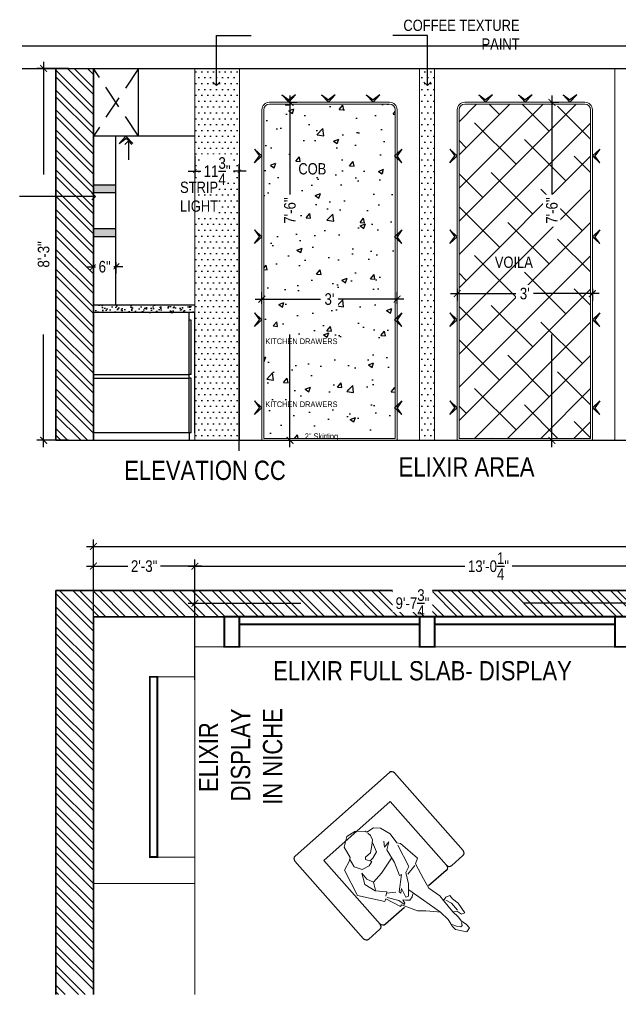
# Model space of a CAD drawing. Header units: inches. Extents: x -109431 to 29005, y -34715 to -1756.
# Drawn here: x -45094.5 to -44934.8, y -12072.7 to -11813.1 of the extents above; entities that cross this region are included whole.
import ezdxf

# ---------------------------------------------------------------- set-up
doc = ezdxf.new("R2010")
doc.units = ezdxf.units.IN
doc.header["$LTSCALE"] = 0.05
doc.header["$MEASUREMENT"] = 0
doc.header["$PDMODE"] = 3
doc.header["$PDSIZE"] = -4
for name, pattern in [('A2-XREF-115_FURN$0$HIDDEN', [0.375, 0.25, -0.125]), ('ACAD_ISO03W100', [30, 12, -18]), ('CONTINOUS', [0]), ('DASHED2', [0.375, 0.25, -0.125])]:
    doc.linetypes.add(name, pattern=pattern)
doc.layers.get('Defpoints').update_dxf_attribs({"linetype": 'DASHED2'})
for name, color, linetype, lineweight in [('A-PEOPLE', 12, 'Continuous', 20), ('FURNITURE', 1, 'Continuous', 18), ('hatch', 7, 'Continuous', 25), ('WALL', 7, 'Continuous', 35)]:
    doc.layers.add(name, color=color, linetype=linetype, lineweight=lineweight)
for name, color, linetype in [('Civil Dimension - Text', 7, 'Continuous'), ('Eleavtion', 11, 'Continuous'), ('Flooring Hatch', 251, 'Continuous'), ('Flooring Layout', 7, 'Continuous'), ('text', 4, 'Continuous')]:
    doc.layers.add(name, color=color, linetype=linetype)
doc.styles.add('4MMOF3-8', font='ARIALN.TTF', dxfattribs={"height": 5.12})
doc.styles.add('9-128OF1-4', font='ARIALN.TTF', dxfattribs={"height": 3.0792})
doc.dimstyles.new('DIM 1-4', dxfattribs={"dimtxt": 3.0792, "dimasz": 1.82, "dimexe": 1.82, "dimexo": 0, "dimgap": 0.09, "dimtad": 0, "dimzin": 0, "dimdsep": 46, "dimlunit": 4, "dimtxsty": '9-128OF1-4', "dimblk": 'ARCHTICK', "dimcen": 1.8125, "dimdle": 1.82, "dimclrd": 8, "dimclre": 8, "dimadec": 0, "dimazin": 0, "dimtfac": 1, "dimtofl": 0, "dimtmove": 0, "dimatfit": 3, "dimldrblk": 'OPEN90', "dimfxl": 1, "dimtolj": 1, "dimtzin": 0, "dimlwd": -1, "dimarcsym": 0})

# ---------------------------------------------------------------- blocks, each defined once
blk = doc.blocks.new('A$C9f012d1b')
at = {"layer": 'A-PEOPLE', "color": 1, "lineweight": 0}
blk.add_lwpolyline([(736, 178.3), (755, 203.6), (786.5, 212), (794.9, 233), (715, 243.5), (668.7, 233), (639.3, 235.1), (630.9, 207.8), (637.2, 180.4), (597.2, 182.6), (508.9, 161.5), (437.4, 176.3), (326, 203.6), (305, 239.4), (155.7, 220.5), (136.7, 203.7), (58.9, 210), (-10.5, 186.9), (-44.1, 153.2), (-52.5, 98.6), (-65.2, 96.5), (-111.4, 41.8), (-119.8, -21.3), (-77.8, -82.3), (0, -99.1), (14.7, -115.9), (39.9, -183.2), (227.1, -231.6), (378.5, -120.2), (370.1, -103.4), (473.1, -63.4), (471, -50.8), (572, 3.8), (609.8, 45.9), (666.6, 100.5), (683.4, 113.2), (754.9, 119.4), (784.4, 115.2), (805.4, 108.9), (837, 111), (900, 159.4), (891.6, 190.9), (858, 190.9), (822.2, 178.3), (786.5, 182.5)], close=True, dxfattribs=at)
for points in [[(645.6, 193.1), (685.6, 209.9), (748.7, 209.9)], [(69.4, 144.8), (101, 121.7), (94.7, 167.9), (126.2, 121.7), (225, 104.8), (313.3, 71.2), (317.6, 85.9), (395.3, -4.6), (408, -2.5), (386.9, 22.8), (452.1, 6), (458.4, 22.8), (395.4, 79.6), (326, 115.3), (309.2, 157.4), (151.5, 197.4)], [(330.2, 193.1), (342.8, 119.5)], [(637.2, 180.4), (736, 178.3)], [(828.6, 174.1), (847.5, 163.6), (847.5, 151), (824.3, 132.1), (784.4, 111)], [(4.2, -107.5), (65.2, -120.1), (115.7, -90.7), (128.3, -40.3), (117.8, -6.6), (79.9, -29.7), (67.3, -19.2), (67.3, 24.9), (35.8, 64.9), (10.5, 94.3), (-18.9, 102.8), (-44.1, 100.7)], [(25.3, 81.7), (90.4, 60.7), (105.2, 14.4), (107.3, -10.8)], [(189.3, 106.9), (220.8, -10.8), (229.2, -90.7), (185, -109.7), (132.5, -109.6), (204, -145.4), (281.8, -122.3), (338.6, -67.6), (355.4, -90.8)], [(426.9, 54.3), (546.8, 81.6), (683.4, 113.2)], [(464.7, 56.4), (477.4, 39.6), (483.7, 12.3), (466.8, -8.8), (450, -21.4), (477.3, -25.6), (481.6, -34), (437.4, -44.5), (368, -90.8)], [(344.9, -73.9), (380.6, -23.5)], [(229.2, -90.7), (279.7, -118.1)]]:
    blk.add_lwpolyline(points, dxfattribs=at)
blk = doc.blocks.new('adwawd')
at = {"layer": 'Flooring Hatch', "ltscale": 50, "true_color": 0xcd6928}
h = blk.add_hatch(color=32, dxfattribs=at)
h.dxf.hatch_style = 1
h.paths.add_polyline_path([(-77941.34, -7094.04), (-77946.01, -7099.05), (-77941.34, -7095.73), (-77936.68, -7099.05)])
at = {"layer": 'Civil Dimension - Text', "color": 2, "ltscale": 50}
for p, q in [((-77941.34, -7094.04), (-77946.01, -7099.05)), ((-77946.01, -7099.05), (-77941.34, -7095.73)), ((-77941.34, -7094.04), (-77936.68, -7099.05)), ((-77936.68, -7099.05), (-77941.34, -7095.73))]:
    blk.add_line(p, q, dxfattribs=at)
blk = doc.blocks.new('_ArchTick')
at = {"color": 0, "const_width": 0.15}
blk.add_lwpolyline([(-0.5, -0.5), (0.5, 0.5)], dxfattribs=at)
blk = doc.blocks.new('_Open90')
at = {"color": 0, "linetype": 'ByBlock', "lineweight": -2}
for p, q in [((0, 0), (-1, 0)), ((-0.5, 0.5), (0, 0)), ((0, 0), (-0.5, -0.5))]:
    blk.add_line(p, q, dxfattribs=at)
blk = doc.blocks.new('*D480')
at = {"layer": 'Defpoints', "color": 0, "linetype": 'CONTINOUS', "ltscale": 50, "transparency": 16777216}
for p in [(-45047.83, -11849.53), (-45036.01, -11853.47), (-45036.01, -11930.53)]:
    blk.add_point(p, dxfattribs=at)
at = {"layer": 'Flooring Layout', "color": 8, "linetype": 'Continuous', "lineweight": -2, "ltscale": 50, "transparency": 16777216}
for p, q in [((-45047.83, -11849.53), (-45047.83, -11855.29)), ((-45036.01, -11930.53), (-45036.01, -11851.65))]:
    blk.add_line(p, q, dxfattribs=at)
at = {"layer": 'Flooring Layout', "color": 8, "linetype": 'CONTINOUS', "ltscale": 50, "transparency": 16777216}
for p, q in [((-45049.65, -11853.47), (-45045.29, -11853.47)), ((-45034.19, -11853.47), (-45038.55, -11853.47))]:
    blk.add_line(p, q, dxfattribs=at)
at = {"layer": 'Flooring Layout', "color": 8, "linetype": 'CONTINOUS', "ltscale": 50, "transparency": 16777216, "rotation": 180}
blk.add_blockref('_ArchTick', (-45047.83, -11853.47), dxfattribs=at)
at = {"layer": 'Flooring Layout', "color": 8, "linetype": 'CONTINOUS', "ltscale": 50, "transparency": 16777216}
blk.add_blockref('_ArchTick', (-45036.01, -11853.47), dxfattribs=at)
at = {"layer": 'Flooring Layout', "color": 0, "linetype": 'CONTINOUS', "ltscale": 50, "transparency": 16777216, "insert": (-45041.92, -11853.47), "char_height": 3.0792, "attachment_point": 5, "style": '9-128OF1-4', "bg_fill": 3, "box_fill_scale": 1.25, "bg_fill_color": 256, "bg_fill_true_color": 13158600, "bg_fill_transparency": 0}
blk.add_mtext('\\A1;11{\\H1x;\\S3/4;}"', dxfattribs=at)
blk = doc.blocks.new('*D477')
at = {"layer": 'Defpoints', "color": 0, "ltscale": 50, "transparency": 16777216}
for p in [(-45081.53, -11826.15), (-45088.11, -11925.15), (-45081.53, -11925.15)]:
    blk.add_point(p, dxfattribs=at)
at = {"layer": 'Flooring Layout', "color": 8, "linetype": 'ACAD_ISO03W100', "ltscale": 50, "transparency": 16777216}
for p, q in [((-45088.11, -11824.33), (-45088.11, -11872.2)), ((-45088.11, -11926.97), (-45088.11, -11879.1))]:
    blk.add_line(p, q, dxfattribs=at)
at = {"layer": 'Flooring Layout', "color": 8, "linetype": 'ACAD_ISO03W100', "lineweight": -2, "ltscale": 50, "transparency": 16777216}
for p, q in [((-45081.53, -11826.15), (-45089.93, -11826.15)), ((-45081.53, -11925.15), (-45089.93, -11925.15))]:
    blk.add_line(p, q, dxfattribs=at)
at = {"layer": 'Flooring Layout', "color": 8, "ltscale": 50, "transparency": 16777216, "xscale": 1.82, "yscale": 1.82, "zscale": 1.82}
for p, rotation in [((-45088.11, -11826.15), 90), ((-45088.11, -11925.15), 270)]:
    blk.add_blockref('_ArchTick', p, dxfattribs=dict(at, rotation=rotation))
at = {"layer": 'Flooring Layout', "color": 0, "ltscale": 50, "transparency": 16777216, "insert": (-45088.11, -11875.65), "char_height": 3.079, "attachment_point": 5, "rotation": 90, "style": '9-128OF1-4', "bg_fill": 3, "box_fill_scale": 1.25, "bg_fill_color": 256, "bg_fill_true_color": 13158600, "bg_fill_transparency": 0}
blk.add_mtext('\\A1;8\'-3"', dxfattribs=at)
blk = doc.blocks.new('*D481')
at = {"layer": 'Flooring Layout', "color": 8, "linetype": 'ACAD_ISO03W100', "ltscale": 50, "transparency": 16777216}
for p, q in [((-45076.69, -11878.95), (-45073.42, -11878.95)), ((-45067.05, -11878.95), (-45070.32, -11878.95))]:
    blk.add_line(p, q, dxfattribs=at)
at = {"layer": 'Flooring Layout', "color": 8, "linetype": 'ACAD_ISO03W100', "lineweight": -2, "ltscale": 50, "transparency": 16777216}
for p, q in [((-45074.87, -11877.76), (-45074.87, -11880.77)), ((-45068.87, -11877.76), (-45068.87, -11880.77))]:
    blk.add_line(p, q, dxfattribs=at)
at = {"layer": 'Flooring Layout', "color": 8, "ltscale": 50, "transparency": 16777216, "xscale": 1.82, "yscale": 1.82, "zscale": 1.82, "rotation": 180}
blk.add_blockref('_ArchTick', (-45074.87, -11878.95), dxfattribs=at)
at = {"layer": 'Flooring Layout', "color": 8, "ltscale": 50, "transparency": 16777216, "xscale": 1.82, "yscale": 1.82, "zscale": 1.82}
blk.add_blockref('_ArchTick', (-45068.87, -11878.95), dxfattribs=at)
at = {"layer": 'Flooring Layout', "color": 0, "ltscale": 50, "transparency": 16777216, "insert": (-45071.87, -11878.95), "char_height": 3.079, "attachment_point": 5, "style": '9-128OF1-4', "bg_fill": 3, "box_fill_scale": 1.25, "bg_fill_color": 256, "bg_fill_true_color": 13158600, "bg_fill_transparency": 0}
blk.add_mtext('\\A1;6"', dxfattribs=at)
at = {"layer": 'Defpoints', "color": 0, "ltscale": 50, "transparency": 16777216}
for p in [(-45074.87, -11877.76), (-45068.87, -11877.76), (-45068.87, -11878.95)]:
    blk.add_point(p, dxfattribs=at)
blk = doc.blocks.new('*D482')
at = {"layer": 'Defpoints', "color": 0, "ltscale": 50, "transparency": 16777216}
for p in [(-44994.01, -11887.56), (-45030.01, -11888.82), (-44994.01, -11888.82)]:
    blk.add_point(p, dxfattribs=at)
at = {"layer": 'Flooring Layout', "color": 8, "linetype": 'ACAD_ISO03W100', "ltscale": 50, "transparency": 16777216}
for p, q in [((-45031.83, -11887.56), (-45013.26, -11887.56)), ((-44992.19, -11887.56), (-45010.76, -11887.56))]:
    blk.add_line(p, q, dxfattribs=at)
at = {"layer": 'Flooring Layout', "color": 8, "linetype": 'ACAD_ISO03W100', "lineweight": -2, "ltscale": 50, "transparency": 16777216}
for p, q in [((-45030.01, -11888.82), (-45030.01, -11885.74)), ((-44994.01, -11888.82), (-44994.01, -11885.74))]:
    blk.add_line(p, q, dxfattribs=at)
at = {"layer": 'Flooring Layout', "color": 8, "ltscale": 50, "transparency": 16777216, "xscale": 1.82, "yscale": 1.82, "zscale": 1.82, "rotation": 180}
blk.add_blockref('_ArchTick', (-45030.01, -11887.56), dxfattribs=at)
at = {"layer": 'Flooring Layout', "color": 8, "ltscale": 50, "transparency": 16777216, "xscale": 1.82, "yscale": 1.82, "zscale": 1.82}
blk.add_blockref('_ArchTick', (-44994.01, -11887.56), dxfattribs=at)
at = {"layer": 'Flooring Layout', "color": 0, "ltscale": 50, "transparency": 16777216, "insert": (-45012.01, -11887.56), "char_height": 3.079, "attachment_point": 5, "style": '9-128OF1-4', "bg_fill": 3, "box_fill_scale": 1.25, "bg_fill_color": 256, "bg_fill_true_color": 13158600, "bg_fill_transparency": 0}
blk.add_mtext("\\A1;3'", dxfattribs=at)
blk = doc.blocks.new('*D478')
at = {"layer": 'Defpoints', "color": 0, "ltscale": 50, "transparency": 16777216}
for p in [(-44978.01, -11884.81), (-44942.01, -11884.81), (-44942.01, -11886.09)]:
    blk.add_point(p, dxfattribs=at)
at = {"layer": 'Flooring Layout', "color": 8, "linetype": 'ACAD_ISO03W100', "lineweight": -2, "ltscale": 50, "transparency": 16777216}
for p, q in [((-44978.01, -11884.81), (-44978.01, -11887.91)), ((-44942.01, -11884.81), (-44942.01, -11887.91))]:
    blk.add_line(p, q, dxfattribs=at)
at = {"layer": 'Flooring Layout', "color": 8, "linetype": 'ACAD_ISO03W100', "ltscale": 50, "transparency": 16777216}
for p, q in [((-44979.83, -11886.09), (-44961.26, -11886.09)), ((-44940.19, -11886.09), (-44958.76, -11886.09))]:
    blk.add_line(p, q, dxfattribs=at)
at = {"layer": 'Flooring Layout', "color": 8, "ltscale": 50, "transparency": 16777216, "xscale": 1.82, "yscale": 1.82, "zscale": 1.82, "rotation": 180}
blk.add_blockref('_ArchTick', (-44978.01, -11886.09), dxfattribs=at)
at = {"layer": 'Flooring Layout', "color": 8, "ltscale": 50, "transparency": 16777216, "xscale": 1.82, "yscale": 1.82, "zscale": 1.82}
blk.add_blockref('_ArchTick', (-44942.01, -11886.09), dxfattribs=at)
at = {"layer": 'Flooring Layout', "color": 0, "ltscale": 50, "transparency": 16777216, "insert": (-44960.01, -11886.09), "char_height": 3.079, "attachment_point": 5, "style": '9-128OF1-4', "bg_fill": 3, "box_fill_scale": 1.25, "bg_fill_color": 256, "bg_fill_true_color": 13158600, "bg_fill_transparency": 0}
blk.add_mtext("\\A1;3'", dxfattribs=at)
blk = doc.blocks.new('*D483')
at = {"layer": 'Defpoints', "color": 0, "ltscale": 50, "transparency": 16777216}
for p in [(-44953.06, -11835.15), (-44953.06, -11925.15), (-44952.79, -11925.15)]:
    blk.add_point(p, dxfattribs=at)
at = {"layer": 'Flooring Layout', "color": 8, "linetype": 'ACAD_ISO03W100', "ltscale": 50, "transparency": 16777216}
for p, q in [((-44952.79, -11833.33), (-44952.79, -11860.55)), ((-44952.79, -11926.97), (-44952.79, -11867.42))]:
    blk.add_line(p, q, dxfattribs=at)
at = {"layer": 'Flooring Layout', "color": 8, "linetype": 'ACAD_ISO03W100', "lineweight": -2, "ltscale": 50, "transparency": 16777216}
for p, q in [((-44953.06, -11835.15), (-44950.97, -11835.15)), ((-44953.06, -11925.15), (-44950.97, -11925.15))]:
    blk.add_line(p, q, dxfattribs=at)
at = {"layer": 'Flooring Layout', "color": 8, "ltscale": 50, "transparency": 16777216, "xscale": 1.82, "yscale": 1.82, "zscale": 1.82}
for p, rotation in [((-44952.79, -11835.15), 90), ((-44952.79, -11925.15), 270)]:
    blk.add_blockref('_ArchTick', p, dxfattribs=dict(at, rotation=rotation))
at = {"layer": 'Flooring Layout', "color": 0, "ltscale": 50, "transparency": 16777216, "insert": (-44952.79, -11863.99), "char_height": 3.079, "attachment_point": 5, "rotation": 90, "style": '9-128OF1-4', "bg_fill": 3, "box_fill_scale": 1.25, "bg_fill_color": 256, "bg_fill_true_color": 13158600, "bg_fill_transparency": 0}
blk.add_mtext('\\A1;7\'-6"', dxfattribs=at)
blk = doc.blocks.new('*D479')
at = {"layer": 'Defpoints', "color": 0, "ltscale": 50, "transparency": 16777216}
for p in [(-45022.8, -11835.15), (-45022.8, -11925.15), (-45022.53, -11925.15)]:
    blk.add_point(p, dxfattribs=at)
at = {"layer": 'Flooring Layout', "color": 8, "linetype": 'ACAD_ISO03W100', "ltscale": 50, "transparency": 16777216}
for p, q in [((-45022.53, -11833.33), (-45022.53, -11860.55)), ((-45022.53, -11926.97), (-45022.53, -11867.42))]:
    blk.add_line(p, q, dxfattribs=at)
at = {"layer": 'Flooring Layout', "color": 8, "linetype": 'ACAD_ISO03W100', "lineweight": -2, "ltscale": 50, "transparency": 16777216}
for p, q in [((-45022.8, -11835.15), (-45020.71, -11835.15)), ((-45022.8, -11925.15), (-45020.71, -11925.15))]:
    blk.add_line(p, q, dxfattribs=at)
at = {"layer": 'Flooring Layout', "color": 8, "ltscale": 50, "transparency": 16777216, "xscale": 1.82, "yscale": 1.82, "zscale": 1.82}
for p, rotation in [((-45022.53, -11835.15), 90), ((-45022.53, -11925.15), 270)]:
    blk.add_blockref('_ArchTick', p, dxfattribs=dict(at, rotation=rotation))
at = {"layer": 'Flooring Layout', "color": 0, "ltscale": 50, "transparency": 16777216, "insert": (-45022.53, -11863.99), "char_height": 3.079, "attachment_point": 5, "rotation": 90, "style": '9-128OF1-4', "bg_fill": 3, "box_fill_scale": 1.25, "bg_fill_color": 256, "bg_fill_true_color": 13158600, "bg_fill_transparency": 0}
blk.add_mtext('\\A1;7\'-6"', dxfattribs=at)
blk = doc.blocks.new('*D922')
at = {"layer": 'Civil Dimension - Text', "color": 8, "linetype": 'CONTINOUS', "lineweight": -2, "ltscale": 50, "transparency": 16777216}
for p, q in [((-45047.83, -11972.11), (-45047.83, -11956.85)), ((-44891.51, -11972.09), (-44891.51, -11956.85))]:
    blk.add_line(p, q, dxfattribs=at)
at = {"layer": 'Civil Dimension - Text', "color": 8, "linetype": 'CONTINOUS', "ltscale": 50, "transparency": 16777216}
for p, q in [((-45049.65, -11958.67), (-44974.94, -11958.67)), ((-44889.69, -11958.67), (-44964.4, -11958.67))]:
    blk.add_line(p, q, dxfattribs=at)
at = {"layer": 'Defpoints', "color": 0, "ltscale": 50, "transparency": 16777216}
for p in [(-45047.83, -11958.67), (-45047.83, -11972.11), (-44891.51, -11972.09)]:
    blk.add_point(p, dxfattribs=at)
at = {"layer": 'Civil Dimension - Text', "color": 8, "ltscale": 50, "transparency": 16777216, "xscale": 1.82, "yscale": 1.82, "zscale": 1.82, "rotation": 180}
blk.add_blockref('_ArchTick', (-45047.83, -11958.67), dxfattribs=at)
at = {"layer": 'Civil Dimension - Text', "color": 8, "ltscale": 50, "transparency": 16777216, "xscale": 1.82, "yscale": 1.82, "zscale": 1.82}
blk.add_blockref('_ArchTick', (-44891.51, -11958.67), dxfattribs=at)
at = {"layer": 'Civil Dimension - Text', "color": 0, "ltscale": 50, "transparency": 16777216, "insert": (-44969.67, -11958.67), "char_height": 3.0792, "attachment_point": 5, "style": '9-128OF1-4', "bg_fill": 3, "box_fill_scale": 1.25, "bg_fill_color": 256, "bg_fill_true_color": 13158600, "bg_fill_transparency": 0}
blk.add_mtext('\\A1;13\'-0{\\H1x;\\S1/4;}"', dxfattribs=at)
blk = doc.blocks.new('*D923')
at = {"layer": 'Civil Dimension - Text', "color": 8, "linetype": 'CONTINOUS', "lineweight": -2, "ltscale": 50, "transparency": 16777216}
for p, q in [((-45074.87, -11972.11), (-45074.87, -11956.85)), ((-45047.83, -11972.11), (-45047.83, -11956.85))]:
    blk.add_line(p, q, dxfattribs=at)
at = {"layer": 'Civil Dimension - Text', "color": 8, "linetype": 'CONTINOUS', "ltscale": 50, "transparency": 16777216}
for p, q in [((-45076.69, -11958.67), (-45064.82, -11958.67)), ((-45046.01, -11958.67), (-45057.88, -11958.67))]:
    blk.add_line(p, q, dxfattribs=at)
at = {"layer": 'Defpoints', "color": 0, "ltscale": 50, "transparency": 16777216}
for p in [(-45074.87, -11958.67), (-45074.87, -11972.11), (-45047.83, -11972.11)]:
    blk.add_point(p, dxfattribs=at)
at = {"layer": 'Civil Dimension - Text', "color": 8, "ltscale": 50, "transparency": 16777216, "xscale": 1.82, "yscale": 1.82, "zscale": 1.82, "rotation": 180}
blk.add_blockref('_ArchTick', (-45074.87, -11958.67), dxfattribs=at)
at = {"layer": 'Civil Dimension - Text', "color": 8, "ltscale": 50, "transparency": 16777216, "xscale": 1.82, "yscale": 1.82, "zscale": 1.82}
blk.add_blockref('_ArchTick', (-45047.83, -11958.67), dxfattribs=at)
at = {"layer": 'Civil Dimension - Text', "color": 0, "ltscale": 50, "transparency": 16777216, "insert": (-45061.35, -11958.67), "char_height": 3.079, "attachment_point": 5, "style": '9-128OF1-4', "bg_fill": 3, "box_fill_scale": 1.25, "bg_fill_color": 256, "bg_fill_true_color": 13158600, "bg_fill_transparency": 0}
blk.add_mtext('\\A1;2\'-3"', dxfattribs=at)
blk = doc.blocks.new('*D925')
at = {"layer": 'Defpoints', "color": 0, "ltscale": 50, "transparency": 16777216}
for p in [(-45047.83, -11968.52), (-45047.83, -11988.93), (-44932.01, -11988.91)]:
    blk.add_point(p, dxfattribs=at)
at = {"layer": 'Flooring Layout', "color": 8, "linetype": 'ACAD_ISO03W100', "lineweight": -2, "ltscale": 50, "transparency": 16777216}
for p, q in [((-45047.83, -11988.93), (-45047.83, -11966.7)), ((-44932.01, -11988.91), (-44932.01, -11966.7))]:
    blk.add_line(p, q, dxfattribs=at)
at = {"layer": 'Flooring Layout', "color": 8, "linetype": 'ACAD_ISO03W100', "ltscale": 50, "transparency": 16777216}
for p, q in [((-45049.65, -11968.52), (-44994.33, -11968.52)), ((-44930.19, -11968.52), (-44985.51, -11968.52))]:
    blk.add_line(p, q, dxfattribs=at)
at = {"layer": 'Flooring Layout', "color": 8, "ltscale": 50, "transparency": 16777216, "xscale": 1.82, "yscale": 1.82, "zscale": 1.82, "rotation": 180}
blk.add_blockref('_ArchTick', (-45047.83, -11968.52), dxfattribs=at)
at = {"layer": 'Flooring Layout', "color": 8, "ltscale": 50, "transparency": 16777216, "xscale": 1.82, "yscale": 1.82, "zscale": 1.82}
blk.add_blockref('_ArchTick', (-44932.01, -11968.52), dxfattribs=at)
at = {"layer": 'Flooring Layout', "color": 0, "ltscale": 50, "transparency": 16777216, "insert": (-44989.92, -11968.52), "char_height": 3.0792, "attachment_point": 5, "style": '9-128OF1-4', "bg_fill": 3, "box_fill_scale": 1.25, "bg_fill_color": 256, "bg_fill_true_color": 13158600, "bg_fill_transparency": 0}
blk.add_mtext('\\A1;9\'-7{\\H1x;\\S3/4;}"', dxfattribs=at)
blk = doc.blocks.new('*D988')
at = {"layer": 'Civil Dimension - Text', "color": 8, "linetype": 'CONTINOUS', "lineweight": -2, "ltscale": 50, "transparency": 16777216}
for p, q in [((-45074.87, -11972.11), (-45074.87, -11951.59)), ((-44473.57, -11977.18), (-44473.57, -11951.59))]:
    blk.add_line(p, q, dxfattribs=at)
at = {"layer": 'Civil Dimension - Text', "color": 8, "linetype": 'CONTINOUS', "ltscale": 50, "transparency": 16777216}
for p, q in [((-45076.69, -11953.41), (-44752.37, -11953.41)), ((-44471.75, -11953.41), (-44741.58, -11953.41))]:
    blk.add_line(p, q, dxfattribs=at)
at = {"layer": 'Defpoints', "color": 0, "ltscale": 50, "transparency": 16777216}
for p in [(-44473.57, -11953.41), (-45074.87, -11972.11), (-44473.57, -11977.18)]:
    blk.add_point(p, dxfattribs=at)
at = {"layer": 'Civil Dimension - Text', "color": 8, "ltscale": 50, "transparency": 16777216, "xscale": 1.82, "yscale": 1.82, "zscale": 1.82, "rotation": 180}
blk.add_blockref('_ArchTick', (-45074.87, -11953.41), dxfattribs=at)
at = {"layer": 'Civil Dimension - Text', "color": 8, "ltscale": 50, "transparency": 16777216, "xscale": 1.82, "yscale": 1.82, "zscale": 1.82}
blk.add_blockref('_ArchTick', (-44473.57, -11953.41), dxfattribs=at)
at = {"layer": 'Civil Dimension - Text', "color": 0, "ltscale": 50, "transparency": 16777216, "insert": (-44746.98, -11953.41), "char_height": 3.0792, "attachment_point": 5, "style": '9-128OF1-4', "bg_fill": 3, "box_fill_scale": 1.25, "bg_fill_color": 256, "bg_fill_true_color": 13158600, "bg_fill_transparency": 0}
blk.add_mtext('\\A1;50\'-1{\\H1x;\\S1/4;}"', dxfattribs=at)

msp = doc.modelspace()

# ---------------------------------------------------------------- hatches: boundary and pattern name
at = {"layer": 'Flooring Layout', "ltscale": 50}
h = msp.add_hatch(dxfattribs=at)
h.set_pattern_fill('DOTS', color=256, scale=25)
h.set_pattern_definition([(0, (-358.4981, 54.2387), (0.78125, 1.5625), [0, -1.5625])])
h.paths.add_polyline_path([(-45036.00775, -11826.14599), (-45047.83382, -11826.14599), (-45047.83382, -11925.14599), (-45036.00775, -11925.14599)])
h = msp.add_hatch(dxfattribs=at)
h.set_pattern_fill('DOTS', color=256, scale=25)
h.set_pattern_definition([(0, (-661.6047, 54.2387), (0.78125, 1.5625), [0, -1.5625])])
h.paths.add_polyline_path([(-44984.00775, -11826.14599), (-44988.00775, -11826.14599), (-44988.00775, -11925.14599), (-44984.00775, -11925.14599)])
at = {"layer": 'Flooring Layout', "ltscale": 25}
h = msp.add_hatch(dxfattribs=at)
h.set_pattern_fill('AR-CONC', color=256, scale=2)
h.set_pattern_definition([(50, (-246.671, 54.239), (14.3452037, -1.2550427), [1.5, -16.5]), (355, (-246.671, 54.239), (-2.7750267, 15.0438427), [1.2, -13.2]), (100.451444, (-245.476, 54.134), (11.570177, 13.7888), [1.274804, -14.0228422]), (46.1842, (-246.671, 58.239), (21.3448266, -3.3103856), [2.25, -24.75]), (96.635635, (-244.892, 57.963), (18.693239, 19.482372), [1.912207, -21.034275]), (351.184164, (-246.671, 58.239), (18.693239, 19.482372), [1.8, -19.8]), (21, (-244.671, 57.239), (11.938141, -8.0523778), [1.5, -16.5]), (326, (-244.671, 57.239), (4.8663066, 14.503001), [1.2, -13.2]), (71.451445, (-243.676, 56.568), (16.8044475, 6.450623), [1.274804, -14.0228422]), (37.5, (-246.671, 54.2387), (0.2431971, 6.6578771), [0, -13.04, 0, -13.4, 0, -13.25]), (7.5, (-246.671, 54.239), (5.2613907, 7.8882342), [0, -7.64, 0, -12.74, 0, -5.05]), (327.5, (-251.131, 54.2387), (10.6764487, -0.45109743), [0, -5, 0, -15.6, 0, -20.7]), (317.5, (-253.131, 54.239), (11.6637234, 2.0020996), [0, -6.5, 0, -10.36, 0, -14.7])])
h.paths.add_polyline_path([(-44994.50732, -11837.14599, 0.414213562), (-44996.00732, -11835.64599), (-45028.00732, -11835.64599, 0.414213562), (-45029.50732, -11837.14599), (-45029.50732, -11924.64599), (-44994.50732, -11924.64599)])
h.paths.add_polyline_path([(-45018.00385, -11883.38195), (-45005.61709, -11883.38195), (-45005.61709, -11872.08318), (-45018.00385, -11872.08318)], flags=24)
at = {"layer": 'Flooring Layout', "ltscale": 50, "true_color": 0x636466}
h = msp.add_hatch(dxfattribs=at)
h.set_pattern_fill('ANSI38', color=251, scale=50)
h.set_pattern_definition([(45, (-246.671, 54.2387), (-4.4194174, 4.4194174), []), (135, (-246.671, 54.2387), (-13.25825215, 4.4194174), [15.625, -9.375])])
h.paths.add_polyline_path([(-44942.50732, -11837.14599, 0.414213562), (-44944.00732, -11835.64599), (-44976.00732, -11835.64599, 0.414213562), (-44977.50732, -11837.14599), (-44977.50732, -11924.64599), (-44942.50732, -11924.64599)])
h.paths.add_polyline_path([(-44966.00385, -11883.38195), (-44953.61709, -11883.38195), (-44953.61709, -11872.08318), (-44966.00385, -11872.08318)], flags=24)
at = {"layer": 'Flooring Layout', "ltscale": 50, "true_color": 0xe5e878}
h = msp.add_hatch(color=61, dxfattribs=at)
h.dxf.hatch_style = 1
h.paths.add_polyline_path([(-45074.86676, -11857.18511), (-45074.86676, -11859.18511), (-45068.86676, -11859.18511), (-45068.86676, -11857.18511)])
h = msp.add_hatch(color=61, dxfattribs=at)
h.dxf.hatch_style = 1
h.paths.add_polyline_path([(-45068.86676, -11870.84616), (-45068.86676, -11868.84616), (-45074.86676, -11868.84616), (-45074.86676, -11870.84616)])
at = {"layer": 'Flooring Layout', "ltscale": 50}
h = msp.add_hatch(dxfattribs=at)
h.set_pattern_fill('AR-SAND', color=256, angle=270)
h.set_pattern_definition([(307.5, (-661.6047, 54.2387), (1.92682377, 0.06299336), [0, -1.52, 0, -1.7, 0, -1.625]), (277.5, (-661.6047, 54.2387), (2.82214607, -1.7697767), [0, -0.82, 0, -1.37, 0, -0.525]), (237.5, (-661.6047, 55.4687), (0.005659054, -3.11414186), [0, -0.5, 0, -1.8, 0, -2.35]), (227.5, (-661.6047, 55.4687), (0.87767556, -3.0061266), [0, -0.25, 0, -1.18, 0, -1.35])])
h.paths.add_polyline_path([(-45047.83382, -11891.14599), (-45047.83382, -11889.14599), (-45074.86676, -11889.14599), (-45074.86676, -11891.14599)])
at = {"layer": 'hatch', "ltscale": 0.25}
h = msp.add_hatch(dxfattribs=at)
h.set_pattern_fill('ANSI32', color=8, scale=10, angle=270)
h.set_pattern_definition([(315, (-660.553, 54.2387), (2.65165043, 2.65165043), []), (315, (-660.553, 52.471), (2.65165043, 2.65165043), [])])
h.paths.add_polyline_path([(-45074.86676, -11826.14599), (-45084.86701, -11826.14599), (-45084.86701, -11925.14599), (-45074.86676, -11925.14599)])
h = msp.add_hatch(dxfattribs=at)
h.set_pattern_fill('ANSI32', color=8, scale=10, angle=450)
h.set_pattern_definition([(135, (-7e-12, 288.462), (-2.65165043, -2.65165043), []), (135, (-7e-12, 290.2297), (-2.65165043, -2.65165043), [])])
h.paths.add_polyline_path([(-44646.07046, -11965.17544), (-45084.86676, -11965.17544), (-45084.86676, -12072.72022), (-45074.86641, -12072.72022), (-45074.86676, -11972.17544), (-44646.07046, -11972.17544)])

# ---------------------------------------------------------------- linework, layer by layer
at = {"color": 11}
msp.add_lwpolyline([(-45021.21657, -12037.23747), (-45002.94126, -12057.8654, 0.414213562), (-45001.55186, -12057.94942), (-44998.60501, -12055.33867, 0.414213562), (-44998.52099, -12053.94926), (-45013.53285, -12037.00489), (-44995.8372, -12021.32743), (-44980.82534, -12038.2718, 0.414213562), (-44979.43593, -12038.35582), (-44976.48909, -12035.74507, 0.414213562), (-44976.40506, -12034.35566), (-44994.68037, -12013.72773, 0.414213562), (-44996.06978, -12013.64371), (-45021.13255, -12035.84807, 0.414213562)], format="xyb", close=True, dxfattribs=at)
at = {"color": 6}
msp.add_lwpolyline([(-44992.07615, -12049.55442), (-44997.13159, -12054.03329, -0.414213562), (-44998.52099, -12053.94926), (-45013.53285, -12037.00489), (-44995.85177, -12021.34034), (-44980.83991, -12038.28471, -0.414213562), (-44980.92393, -12039.67411), (-44985.60154, -12043.81825)], format="xyb", dxfattribs=at)
at = {"layer": 'Eleavtion', "ltscale": 50}
for p, q in [((-45093.8549, -11820.14599), (-44463.57046, -11820.14599)), ((-45093.8549, -11826.14599), (-44463.57046, -11826.14599))]:
    msp.add_line(p, q, dxfattribs=at)
at = {"layer": 'Flooring Layout', "ltscale": 50}
for p, q in [((-45084.86701, -11826.14599), (-45084.86701, -11925.14599)), ((-45062.86676, -11844.14599), (-45062.86676, -11826.14599)), ((-45047.83382, -11844.14599), (-45074.86676, -11844.14599)), ((-45068.86676, -11889.14599), (-45068.86676, -11844.14599)), ((-45084.86701, -11925.14599), (-44473.57046, -11925.14599))]:
    msp.add_line(p, q, dxfattribs=at)
at = {"layer": 'Flooring Layout', "lineweight": 35, "ltscale": 50}
for p, q in [((-45084.86701, -11826.14599), (-45084.86701, -11925.14599)), ((-45074.86676, -11826.14599), (-45074.86676, -11925.14599))]:
    msp.add_line(p, q, dxfattribs=at)
at = {"layer": 'Flooring Layout', "linetype": 'A2-XREF-115_FURN$0$HIDDEN', "ltscale": 500}
for p, q in [((-45062.86676, -11826.14599), (-45074.86676, -11844.14599)), ((-45062.86676, -11844.14599), (-45074.86676, -11826.14599))]:
    msp.add_line(p, q, dxfattribs=at)
at = {"layer": 'Flooring Layout', "ltscale": 50}
for points in [[(-45068.86676, -11857.18511), (-45074.86676, -11857.18511), (-45074.86676, -11859.18511), (-45068.86676, -11859.18511)], [(-45068.86676, -11868.84616), (-45074.86676, -11868.84616), (-45074.86676, -11870.84616), (-45068.86676, -11870.84616)]]:
    msp.add_lwpolyline(points, close=True, dxfattribs=at)
at = {"layer": 'FURNITURE', "ltscale": 50}
for p, q in [((-45047.83382, -11826.14599), (-45047.83382, -11925.14599)), ((-45036.00775, -11826.14599), (-45036.00775, -11925.14599)), ((-44988.00775, -11925.14599), (-44988.00775, -11826.14599)), ((-44988.00775, -11826.14599), (-44988.00775, -11925.14599)), ((-44984.00775, -11925.14599), (-44984.00775, -11826.14599)), ((-44984.00775, -11826.14599), (-44984.00775, -11925.14599)), ((-44936.00775, -11826.14599), (-44936.00775, -11925.14599)), ((-45059.85017, -11972.1163), (-45059.85017, -11972.11415)), ((-45047.83357, -11972.11802), (-45047.83357, -12072.72022)), ((-45040.00678, -11980.13457), (-45047.83357, -11980.13457)), ((-45047.83357, -11980.13457), (-44891.50571, -11980.13457)), ((-45059.85017, -12036.13285), (-45059.85017, -11988.13285)), ((-45059.85017, -11988.13285), (-45047.83458, -11988.13457)), ((-45059.85017, -12036.13285), (-45047.84144, -12036.13457)), ((-45047.85017, -12043.17763), (-45074.86676, -12043.17763)), ((-45074.86641, -12072.72022), (-45074.86676, -12043.17763)), ((-45047.85017, -12043.17763), (-45059.85017, -12043.17763))]:
    msp.add_line(p, q, dxfattribs=at)
for points in [[(-44994.00732, -11925.14599), (-45030.00732, -11925.14599), (-45030.00732, -11837.14599, -0.414213562), (-45028.00732, -11835.14599), (-44996.00732, -11835.14599, -0.414213562), (-44994.00732, -11837.14599)], [(-44994.50732, -11924.64599), (-45029.50732, -11924.64599), (-45029.50732, -11837.14599, -0.414213562), (-45028.00732, -11835.64599), (-44996.00732, -11835.64599, -0.414213562), (-44994.50732, -11837.14599)], [(-44942.00732, -11925.14599), (-44978.00732, -11925.14599), (-44978.00732, -11837.14599, -0.414213562), (-44976.00732, -11835.14599), (-44944.00732, -11835.14599, -0.414213562), (-44942.00732, -11837.14599)], [(-44942.50732, -11924.64599), (-44977.50732, -11924.64599), (-44977.50732, -11837.14599, -0.414213562), (-44976.00732, -11835.64599), (-44944.00732, -11835.64599, -0.414213562), (-44942.50732, -11837.14599)]]:
    msp.add_lwpolyline(points, format="xyb", close=True, dxfattribs=at)
at = {"layer": 'FURNITURE', "ltscale": 50, "const_width": 0.5}
for points in [[(-45036.00678, -11972.13457), (-45040.00678, -11972.13457), (-45040.00678, -11980.13457), (-45036.00678, -11980.13457), (-45036.00678, -11972.13457)], [(-45036.00678, -11972.13457), (-44988.00678, -11972.13457), (-44988.00678, -11974.13457), (-45036.00678, -11974.13457), (-45036.00678, -11972.13457)], [(-44988.00678, -11972.13457), (-44984.00678, -11972.13457), (-44984.00678, -11980.13457), (-44988.00678, -11980.13457), (-44988.00678, -11972.13457)], [(-44984.00678, -11972.13457), (-44988.00678, -11972.13457), (-44988.00678, -11980.13457), (-44984.00678, -11980.13457), (-44984.00678, -11972.13457)], [(-44984.00678, -11972.13457), (-44936.00678, -11972.13457), (-44936.00678, -11974.13457), (-44984.00678, -11974.13457), (-44984.00678, -11972.13457)], [(-44936.00678, -11972.13457), (-44932.00678, -11972.13457), (-44932.00678, -11980.13457), (-44936.00678, -11980.13457), (-44936.00678, -11972.13457)], [(-45059.85017, -11988.13285), (-45059.85017, -12036.13285), (-45057.85017, -12036.13285), (-45057.85017, -11988.13285), (-45059.85017, -11988.13285)]]:
    msp.add_lwpolyline(points, dxfattribs=at)
at = {"layer": 'WALL', "ltscale": 0.25}
for p, q in [((-44463.57046, -11965.17544), (-45084.86676, -11965.17544)), ((-44646.07046, -11972.17544), (-45074.86676, -11972.11415))]:
    msp.add_line(p, q, dxfattribs=at)
for points in [[(-45084.86676, -11965.17544), (-45084.86676, -12072.72022)], [(-45074.86676, -11972.11415), (-45074.86676, -12072.72022)]]:
    msp.add_lwpolyline(points, dxfattribs=at)

# ---------------------------------------------------------------- block references
at = {"color": 161, "lineweight": -3, "xscale": 0.03937, "yscale": 0.03937, "zscale": 0.03937, "rotation": 311.5393295643889}
msp.add_blockref('A$C9f012d1b', (-45003.6184, -12033.65647), dxfattribs=at)
at = {"layer": 'Civil Dimension - Text', "yscale": 0.3918184986101589, "zscale": 0.3918184986101589}
for p, xscale, rotation in [((-75561.71092, -14614.72098), 0.3918184986101589, 180), ((-75551.14689, -14614.72098), 0.3918184986101589, 180), ((-75539.26133, -14614.72098), 0.3918184986101589, 180), ((-75509.30874, -14614.72098), 0.3918184986101589, 180), ((-75498.74471, -14614.72098), 0.3918184986101589, 180), ((-75486.85915, -14614.72098), 0.3918184986101589, 180), ((-42250.43233, -42388.27681), 0.3918184986101589, 270), ((-47774.24744, -42388.27681), -0.3918184986101589, 90), ((-42198.43233, -42388.27681), 0.3918184986101589, 270), ((-47721.5823, -42388.27681), -0.3918184986101589, 90), ((-42250.43233, -42409.80933), 0.3918184986101589, 270), ((-47774.24744, -42409.80933), -0.3918184986101589, 90), ((-42198.43233, -42409.80933), 0.3918184986101589, 270), ((-47721.5823, -42409.80933), -0.3918184986101589, 90), ((-42250.43233, -42431.88859), 0.3918184986101589, 270), ((-47774.24744, -42431.88859), -0.3918184986101589, 90), ((-42198.43233, -42431.88859), 0.3918184986101589, 270), ((-47721.5823, -42431.88859), -0.3918184986101589, 90), ((-42250.43233, -42455.32775), 0.3918184986101589, 270), ((-47774.24744, -42455.32775), -0.3918184986101589, 90), ((-42198.43233, -42455.32775), 0.3918184986101589, 270), ((-47721.5823, -42455.32775), -0.3918184986101589, 90)]:
    msp.add_blockref('adwawd', p, dxfattribs=dict(at, xscale=xscale, rotation=rotation))
at = {"layer": 'Civil Dimension - Text', "xscale": 0.3918184986101589, "yscale": 0.3918184986101589, "zscale": 0.3918184986101589}
msp.add_blockref('adwawd', (-14527.32992, -9064.57101), dxfattribs=at)

# ---------------------------------------------------------------- texts
at = {"layer": 'text', "ltscale": 50, "width": 105.1209635, "attachment_point": 6, "style": '4MMOF3-8'}
for s, insert, char_height in [('{\\C32;\\c2648525;COFFEE TEXTURE \\PPAINT}', (-44961.4003, -11817.14538), 3), ('{\\C32;\\c2648525;COB}', (-45012.84523, -11852.87494), 3), ('{\\C32;\\c2648525;VOILA }', (-44957.85965, -11877.74894), 3), ('{\\C32;\\c2648525;KITCHEN DRAWERS}', (-45009.86358, -11898.79195), 1.5), ('{\\C32;\\c2648525;KITCHEN DRAWERS}', (-45009.86358, -11915.56333), 1.5), ('{\\C32;\\c2648525;2" Skirting}', (-45009.69112, -11924.28624), 1.5)]:
    msp.add_mtext(s, dxfattribs=dict(at, insert=insert, char_height=char_height))
at = {"layer": 'text', "ltscale": 50, "insert": (-45027.00788, -11986.54678), "char_height": 5.12, "attachment_point": 4, "style": '4MMOF3-8'}
msp.add_mtext_dynamic_manual_height_columns('ELIXIR FULL SLAB- DISPLAY', width=127.679357, gutter_width=15.396, heights=[0], dxfattribs=at)
at = {"layer": 'text', "ltscale": 50, "insert": (-45035.64762, -12062.34182), "char_height": 5.12, "width": 105.1209635, "attachment_point": 4, "rotation": 90, "style": '4MMOF3-8'}
msp.add_mtext('\\pi43.54286;ELIXIR\\P\\pi39.38155; DISPLAY \\P\\pi40.12894;IN NICHE', dxfattribs=at)

# ---------------------------------------------------------------- leaders
at = {"layer": 'Flooring Layout', "ltscale": 50}
for points in [[(-45042.12551, -11830.68075), (-45042.12551, -11817.35819), (-45032.89469, -11817.35819)], [(-44985.94208, -11830.68075), (-44985.94208, -11817.35819), (-44995.17291, -11817.35819)], [(-45065.54588, -11845.43746), (-45065.54588, -11850.45987)]]:
    msp.add_leader(points, dimstyle='DIM 1-4', override={"dimgap": 0.09, "dimtad": 0, "dimfxl": 0.1875, "dimtfill": 1, "dimarcsym": 1}, dxfattribs=at)

# ---------------------------------------------------------------- next in the draw order: dimensions: what is measured, and where the dimension line sits
at = {"layer": 'Civil Dimension - Text', "ltscale": 50}
dim = msp.add_linear_dim(base=(-45047.83357, -11958.66833), p1=(-44891.50571, -11972.08795), p2=(-45047.83357, -11972.11029), angle=180, dimstyle='DIM 1-4', override={"dimtmove": 1, "dimfxl": 0.1875, "dimtfill": 1, "dimarcsym": 1}, dxfattribs=at)
dim.commit()
dim.dimension.update_dxf_attribs({"geometry": '*D922', "text_midpoint": (-44969.66964, -11958.66833)})
at = {"layer": 'Flooring Layout', "ltscale": 50}
dim = msp.add_linear_dim(base=(-45088.10856, -11925.14599), p1=(-45081.53127, -11826.14599), p2=(-45081.53127, -11925.14599), angle=90, dimstyle='DIM 1-4', override={"dimfxl": 0.1875, "dimtfill": 1, "dimarcsym": 1}, dxfattribs=at)
dim.commit()
dim.dimension.update_dxf_attribs({"geometry": '*D477', "text_midpoint": (-45088.10856, -11875.64599)})
at = {"layer": 'Flooring Layout', "linetype": 'CONTINOUS', "ltscale": 50}
dim = msp.add_linear_dim(base=(-45036.00775, -11853.47162), p1=(-45047.83382, -11849.52525), p2=(-45036.00775, -11930.52525), dimstyle='DIM 1-4', override={"dimasz": 1, "dimtmove": 1, "dimfxl": 0.1875, "dimtfill": 1, "dimarcsym": 1}, dxfattribs=at)
dim.commit()
dim.dimension.update_dxf_attribs({"geometry": '*D480', "text_midpoint": (-45041.92078, -11853.47162)})
at = {"layer": 'Flooring Layout', "ltscale": 50}
for base, p1, p2, picture, middle in [((-45068.86676, -11878.95042), (-45074.86676, -11877.75558), (-45068.86676, -11877.75558), '*D481', (-45071.86676, -11878.95042)), ((-44994.00732, -11887.55733), (-45030.00732, -11888.82383), (-44994.00732, -11888.82383), '*D482', (-45012.00732, -11887.55733)), ((-44942.00732, -11886.08535), (-44978.00732, -11884.81109), (-44942.00732, -11884.81109), '*D478', (-44960.00732, -11886.08535))]:
    dim = msp.add_linear_dim(base=base, p1=p1, p2=p2, dimstyle='DIM 1-4', override={"dimfxl": 0.1875, "dimtfill": 1, "dimarcsym": 1}, dxfattribs=at)
    dim.commit()
    dim.dimension.update_dxf_attribs({"geometry": picture, "text_midpoint": middle})

# ---------------------------------------------------------------- next in the draw order: linework, layer by layer
for p, q in [((-45084.86701, -11826.14599), (-44936.00775, -11826.14599)), ((-45047.83382, -11889.14599), (-45074.86676, -11889.14599)), ((-45047.83382, -11891.14599), (-45074.86676, -11891.14599)), ((-45049.33382, -11923.14599), (-45049.33382, -11891.14599)), ((-45048.83382, -11893.14599), (-45049.33382, -11893.14599)), ((-45048.83382, -11907.64599), (-45048.83382, -11893.14599)), ((-45047.83382, -11923.14599), (-45047.83382, -11891.14599)), ((-45074.86676, -11907.64599), (-45049.33382, -11907.64599)), ((-45074.86676, -11908.64599), (-45049.33382, -11908.64599)), ((-45048.83382, -11907.64599), (-45049.33382, -11907.64599)), ((-45048.83382, -11908.64599), (-45049.33382, -11908.64599)), ((-45048.83382, -11923.14599), (-45048.83382, -11908.64599)), ((-45048.83382, -11923.14599), (-45074.86676, -11923.14599)), ((-45049.33382, -11923.14599), (-45049.33382, -11925.14599))]:
    msp.add_line(p, q, dxfattribs=at)

# ---------------------------------------------------------------- next in the draw order: texts
at = {"layer": 'text', "ltscale": 50, "insert": (-45041.67016, -11860.29885), "char_height": 3, "width": 105.1209635, "attachment_point": 6, "style": '4MMOF3-8'}
msp.add_mtext('{\\C32;\\c2648525;STRIP\\PLIGHT}', dxfattribs=at)

# ---------------------------------------------------------------- next in the draw order: dimensions: what is measured, and where the dimension line sits
at = {"layer": 'Civil Dimension - Text', "ltscale": 50}
dim = msp.add_linear_dim(base=(-45074.86676, -11958.66833), p1=(-45047.83357, -11972.11029), p2=(-45074.86676, -11972.11415), angle=180, dimstyle='DIM 1-4', override={"dimtmove": 1, "dimfxl": 0.1875, "dimtfill": 1, "dimarcsym": 1}, dxfattribs=at)
dim.commit()
dim.dimension.update_dxf_attribs({"geometry": '*D923', "text_midpoint": (-45061.35017, -11958.66833)})
at = {"layer": 'Flooring Layout', "ltscale": 50}
for base, p1, p2, picture, middle in [((-45022.53495, -11925.14599), (-45022.80187, -11835.14599), (-45022.80187, -11925.14599), '*D479', (-45022.53495, -11863.98542)), ((-44952.78857, -11925.14599), (-44953.05549, -11835.14599), (-44953.05549, -11925.14599), '*D483', (-44952.78857, -11863.98542))]:
    dim = msp.add_linear_dim(base=base, p1=p1, p2=p2, angle=90, dimstyle='DIM 1-4', override={"dimfxl": 0.1875, "dimtfill": 1, "dimarcsym": 1}, dxfattribs=at)
    dim.commit()
    dim.dimension.update_dxf_attribs({"geometry": picture, "text_midpoint": middle, "dimtype": 160})

# ---------------------------------------------------------------- next in the draw order: leaders
msp.add_leader([(-45074.33537, -11860.25193), (-45094.53749, -11860.25193)], dimstyle='DIM 1-4', override={"dimgap": 0.09, "dimtad": 0, "dimfxl": 0.1875, "dimtfill": 1, "dimarcsym": 1}, dxfattribs=at)

# ---------------------------------------------------------------- next in the draw order: texts
at = {"layer": 'text', "ltscale": 50, "insert": (-44993.5969, -11932.24535), "char_height": 5.12, "attachment_point": 4, "style": '4MMOF3-8', "bg_fill": 2}
msp.add_mtext_dynamic_manual_height_columns('ELIXIR AREA', width=90.3679341, gutter_width=15.396, heights=[26.39219], dxfattribs=at)

# ---------------------------------------------------------------- next in the draw order: dimensions: what is measured, and where the dimension line sits
at = {"layer": 'Flooring Layout', "ltscale": 50}
dim = msp.add_linear_dim(base=(-45047.83357, -11968.51821), p1=(-44932.00678, -11988.90885), p2=(-45047.83357, -11988.92541), angle=180, dimstyle='DIM 1-4', override={"dimtmove": 1, "dimfxl": 0.1875, "dimtfill": 1, "dimarcsym": 1}, dxfattribs=at)
dim.commit()
dim.dimension.update_dxf_attribs({"geometry": '*D925', "text_midpoint": (-44989.92018, -11968.51821)})

# ---------------------------------------------------------------- next in the draw order: texts
at = {"layer": 'text', "ltscale": 50, "insert": (-45066.65185, -11933.18191), "char_height": 5.12, "attachment_point": 4, "style": '4MMOF3-8', "bg_fill": 2}
msp.add_mtext_dynamic_manual_height_columns('ELEVATION CC', width=90.3679341, gutter_width=15.396, heights=[26.39219], dxfattribs=at)

# ---------------------------------------------------------------- next in the draw order: dimensions: what is measured, and where the dimension line sits
at = {"layer": 'Civil Dimension - Text', "ltscale": 50}
dim = msp.add_linear_dim(base=(-44473.57046, -11953.40915), p1=(-45074.86676, -11972.11415), p2=(-44473.57046, -11977.17544), dimstyle='DIM 1-4', override={"dimtmove": 1, "dimfxl": 0.1875, "dimtfill": 1, "dimarcsym": 1}, dxfattribs=at)
dim.commit()
dim.dimension.update_dxf_attribs({"geometry": '*D988', "text_midpoint": (-44746.97549, -11953.40915), "dimtype": 160})

doc.saveas('drawing.dxf')
